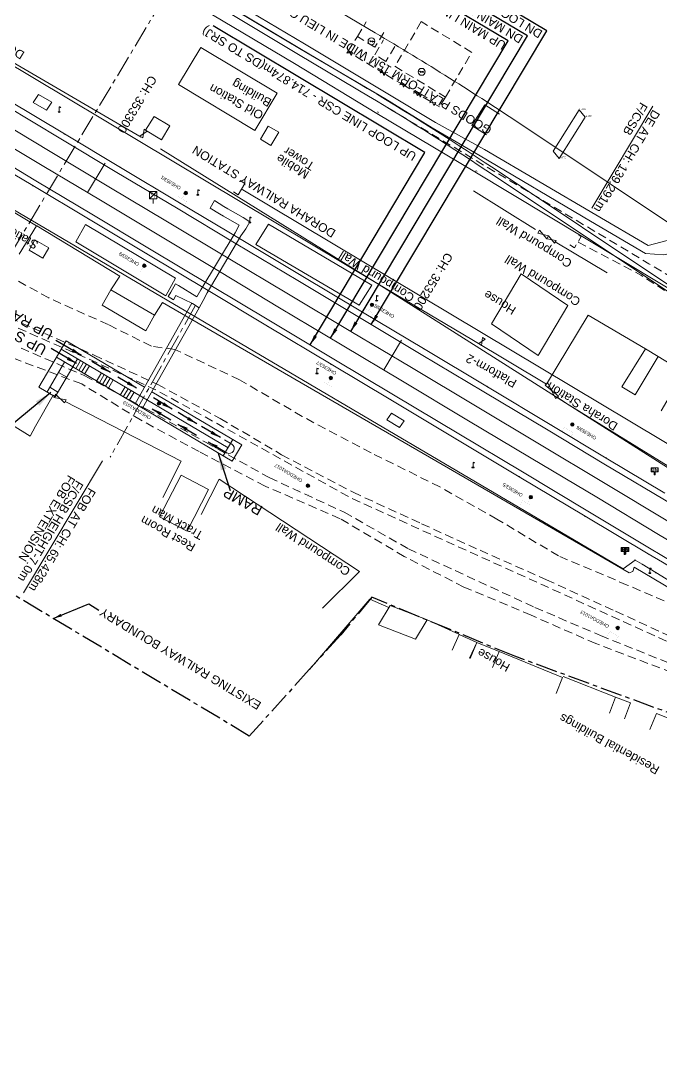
# Model space of a CAD drawing. Header units: metres. Extents: x 593168 to 611286, y 3401475 to 3412398.
# Drawn here: x 599852.6 to 600038.2, y 3408091.8 to 3408392.8 of the extents above; entities that cross this region are included whole.
import ezdxf
from ezdxf.enums import TextEntityAlignment as Align

# ---------------------------------------------------------------- set-up
doc = ezdxf.new("R2010")
doc.units = ezdxf.units.M
doc.header["$MEASUREMENT"] = 0
doc.linetypes.add('CENTER', pattern=[2, 1.25, -0.25, 0.25, -0.25])
doc.linetypes.add('DASHED', pattern=[0.75, 0.5, -0.25])
for name, color, linetype, lineweight in [('Cart Track', 34, 'Continuous', 0), ('Compound Wall', 251, 'Continuous', 0), ('DORAHA STATION PROP. DETAILS', 10, 'Continuous', 0), ("DORAHA STN. SRJ's", 251, 'Continuous', 0), ('Electric Pole', 251, 'Continuous', 0), ('Existing IR Chainage', 7, 'Continuous', 0), ('Existing IR Track', 143, 'Continuous', 0), ('Footpath Over Bridge', 7, 'Continuous', 0), ('Gate', 251, 'Continuous', 0), ('Govt buliding', 251, 'Continuous', 0), ('Grill', 251, 'Continuous', 0), ('Hut', 251, 'Continuous', 0), ('IR PROP. DETAILS', 190, 'Continuous', 0), ('Lamp_Post', 251, 'Continuous', 0), ('Name Board', 251, 'Continuous', 0), ('OHE MAST', 8, 'Continuous', 0), ('OHE MAST TEXT', 8, 'Continuous', 0), ('Pipe Line', 4, 'Continuous', 0), ('Platform', 7, 'Continuous', 0), ('Residential Building Pucca', 251, 'Continuous', 0), ('Residential Building Semipucca', 251, 'Continuous', 0), ('Shed', 251, 'Continuous', 0), ('SRJ CH. in Station', 7, 'Continuous', 0), ('Subroad Edge', 34, 'Continuous', 0), ('Text1', 251, 'Continuous', 0), ('Village Name', 7, 'Continuous', 0), ('WL', 7, 'Continuous', 0)]:
    doc.layers.add(name, color=color, linetype=linetype, lineweight=lineweight)
doc.layers.add('Existing Railway Boundary', color=7, linetype='CENTER')
doc.styles.add('CUT-FILL', font='cut-fill.shx', dxfattribs={"height": 2})
doc.styles.add('NB', font='swissbo.ttf', dxfattribs={"height": 1.5})
doc.styles.get("Standard").update_dxf_attribs({"font": 'arial.ttf'})
doc.styles.add('Style-Arial', font='arial.ttf')
doc.styles.add('Vill txt', font='arial.ttf', dxfattribs={"height": 3})
doc.dimstyles.new('ISO-25', dxfattribs={"dimtxt": 2.5, "dimasz": 2.5, "dimexe": 1.25, "dimexo": 0.625, "dimtad": 1, "dimtxsty": 'Standard', "dimcen": 2.5, "dimadec": 0, "dimazin": 0, "dimtfac": 1, "dimtmove": 0, "dimatfit": 3, "dimfxl": 1, "dimarcsym": 0})
doc.dimstyles.get("Standard").update_dxf_attribs({"dimtxt": 0.18, "dimasz": 0.18, "dimexe": 0.18, "dimexo": 0.0625, "dimgap": 0.09, "dimtad": 0, "dimtih": 1, "dimtoh": 1, "dimdec": 4, "dimzin": 0, "dimdsep": 46, "dimtxsty": 'Standard', "dimcen": 0.09, "dimadec": 0, "dimazin": 0, "dimtfac": 1, "dimtdec": 4, "dimtofl": 0, "dimtmove": 0, "dimatfit": 3, "dimfxl": 1, "dimtolj": 1, "dimtzin": 0, "dimarcsym": 0})

# ---------------------------------------------------------------- blocks, each defined once
blk = doc.blocks.new('GT')
at = {"layer": 'Gate'}
for p, q in [((-0.5, -0.5), (-0.5, 0.5)), ((-0.5, 0.5), (0.5, -0.5)), ((0.5, 0.5), (0.5, -0.5))]:
    blk.add_line(p, q, dxfattribs=at)
blk.add_lwpolyline([(0.5, 0.5), (-0.5, -0.5)], dxfattribs=at)
blk = doc.blocks.new('EP')
blk.add_hatch(color=8).paths.add_polyline_path([(-0.21, -0.05), (-0.21, 0.16), (-0.93, -0.01), (-0.31, 0.07), (-0.31, -0.19), (0.31, 0), (0.31, -0.24), (0.94, -0.01), (0.41, -0.1), (0.43, 0.15)])
at = {"color": 8}
for p, q in [((-0.93, -0.01), (-0.21, 0.16)), ((-0.31, 0.07), (-0.93, -0.01)), ((-0.31, -0.19), (-0.31, 0.07)), ((0.31, 0), (-0.31, -0.19)), ((-0.21, 0.16), (-0.21, -0.05)), ((-0.21, -0.05), (0.43, 0.15)), ((0.31, -0.24), (0.31, 0)), ((0.43, 0.15), (0.41, -0.1)), ((0.94, -0.01), (0.31, -0.24)), ((0.41, -0.1), (0.94, -0.01))]:
    blk.add_line(p, q, dxfattribs=at)
blk.add_circle((0, 0), 1, dxfattribs=at)
blk = doc.blocks.new('LP')
for points in [[(0, 0), (0, 1.5)], [(0.25, 1.35), (0.44, 1.35)]]:
    blk.add_lwpolyline(points)
for centre, radius, start, end in [((0.07, 0.99), 0.519, 57.6425, 97.3165), ((0.34, 1.33), 0.094, 11.7012, 168.0476)]:
    blk.add_arc(centre, radius, start, end)
at = {"extrusion": (0, 0, -1)}
blk.add_ellipse((0, 0.01), major_axis=(0.308, 0), ratio=0.400495, dxfattribs=at)
blk.add_ellipse((0.35, 1.36), major_axis=(0.0017, 0.0438), ratio=0.461056, start_param=1.74022, end_param=4.575836)
blk = doc.blocks.new('NB')
for p, q in [((-0.98, 0.82), (-0.98, 1.98)), ((-0.98, 1.98), (0.98, 1.98)), ((-0.98, 0.82), (0.98, 0.82)), ((-0.13, 0.82), (-0.13, 0)), ((-0.13, 0), (0.13, 0)), ((0.13, 0.82), (0.13, 0)), ((0.98, 1.98), (0.98, 0.82))]:
    blk.add_line(p, q)
at = {"style": 'NB', "width": 1.025371}
blk.add_text('NB', height=0.988, rotation=180, dxfattribs=at).set_placement((0, 1.39), align=Align.MIDDLE)
blk = doc.blocks.new('WL')
at = {"layer": 'WL'}
for p, q in [((1.07, 3.42), (-1.06, 3.42)), ((-1.06, 3.42), (-1.06, 1.29)), ((1.07, 1.29), (1.07, 3.42)), ((-1.06, 1.29), (1.07, 1.29)), ((0, 1.29), (0, 0))]:
    blk.add_line(p, q, dxfattribs=at)
blk.add_lwpolyline([(-1.06, 1.29), (1.07, 3.42)], dxfattribs=at)
at = {"layer": 'WL', "style": 'CUT-FILL'}
for s, p in [('W', (-0.08, 3.25)), ('L', (0.61, 2.26))]:
    blk.add_text(s, height=0.739, rotation=180, dxfattribs=at).set_placement(p)
blk = doc.blocks.new('OHE MAST')
h = blk.add_hatch(color=256)
h.dxf.hatch_style = 1
edge = h.paths.add_edge_path()
edge.add_arc((0, 0), 0.514, 0, 360)
at = {"const_width": 0.01}
for points in [[(1.5, 3.5), (1.5, 2), (-1.5, 2), (-1.5, 3.5)], [(0, 2), (0, 0)]]:
    blk.add_lwpolyline(points, dxfattribs=at)
blk.add_circle((0, 0), 0.514)

msp = doc.modelspace()

# ---------------------------------------------------------------- linework, layer by layer
at = {"layer": 'Cart Track', "color": 88, "linetype": 'DASHED', "ltscale": 5}
for points in [[(599852.7061, 3408297.8643), (599871.152, 3408289.8984), (599889.0437, 3408280.2215), (599906.1904, 3408270.603), (599924.6307, 3408260.3524), (599946.3257, 3408250.3366), (599964.9164, 3408239.7199), (600001.5665, 3408222.7369), (600020.6056, 3408214.6003), (600042.0157, 3408206.0129), (600066.5117, 3408194.1351), (600081.1976, 3408185.9946), (600086.722, 3408179.2522), (600088.6533, 3408172.7205)], [(600083.6553, 3408174.315), (600083.6771, 3408178.7988), (600081.739, 3408180.2812), (600079.8056, 3408184.2276), (600065.5097, 3408192.018), (600041.3301, 3408203.8629), (600019.2404, 3408212.2648), (600000.5271, 3408220.4648), (599981.0368, 3408228.6182), (599963.7365, 3408237.5181), (599945.1664, 3408248.4359), (599923.4202, 3408257.9119), (599904.3045, 3408267.8845), (599887.301, 3408277.0604), (599870.2837, 3408287.4912), (599851.0044, 3408294.7496)]]:
    msp.add_lwpolyline(points, dxfattribs=at)
at = {"layer": 'Compound Wall'}
for points in [[(600007.4968, 3408328.6891, 258.9342), (600022.5673, 3408319.7281, 260.8807)], [(599862.4441, 3408284.0519, 258.1425), (599862.0021, 3408284.2414, 259.791), (599856.9245, 3408275.2454, 259.586), (599855.3782, 3408272.359, 259.5071), (599787.9714, 3408314.2626, 258.3084)], [(600004.9159, 3408287.4891, 262.2163), (600017.0034, 3408307.4117, 260.5897), (600033.583, 3408297.71, 261.9763)], [(600037.326, 3408295.4172, 260.9226), (600044.7361, 3408290.96, 260.5628), (600038.1666, 3408279.7059, 260.7747)], [(599865.5183, 3408282.4619, 258.0505), (599899.1128, 3408265.1745, 259.605), (599893.7925, 3408254.6439, 156.3202)], [(600008.0201, 3408283.6654, 262.0775), (600010.4332, 3408282.0319, 262.1403), (600041.4968, 3408262.9406, 260.6637), (600040.5984, 3408261.2212, 260.6657), (600067.2077, 3408243.3836, 261.5924)], [(599950.7216, 3408233.1092, 259.55), (599910.0809, 3408259.9224, 259.572), (599904.8798, 3408249.6499, 259.671)], [(599950.7216, 3408233.1092, 259.55), (599940.0322, 3408222.5578, 258.9152)], [(599959.2558, 3408222.7189, 261.3515), (599953.7997, 3408225.1726, 260.8027), (599936.2634, 3408204.7596, 258.9152)], [(599979.692, 3408214.8951, 262.3332), (599970.4084, 3408219.123, 260.3988)], [(600009.7408, 3408202.6826, 262.4222), (600024.9405, 3408196.7533, 260.3308)]]:
    msp.add_polyline3d(points, dxfattribs=at)
at = {"layer": 'DORAHA STATION PROP. DETAILS'}
msp.add_line((599864.344, 3408297.5907), (599912.6973, 3408268.993), dxfattribs=at)
for points in [[(599885.7561, 3408281.7319), (599902.1422, 3408310.8867)], [(599904.2647, 3408309.5607), (599887.9084, 3408280.459)], [(599890.6039, 3408285.2548), (599916.6794, 3408269.8329), (599913.8795, 3408265.0988), (599867.6781, 3408292.4239), (599862.5875, 3408283.8166), (599857.8534, 3408286.6164), (599865.7439, 3408299.9577), (599888.4515, 3408286.5277)], [(599860.2204, 3408285.2165), (599865.3111, 3408293.8238)], [(599867.6781, 3408292.4239), (599862.9441, 3408295.2237)], [(599867.6781, 3408292.4239), (599869.078, 3408294.7909)], [(599868.5388, 3408291.9148), (599869.9387, 3408294.2818)], [(599869.3995, 3408291.4057), (599870.7995, 3408293.7727)], [(599870.2603, 3408290.8967), (599871.6602, 3408293.2637)], [(599863.5607, 3408290.8643), (599865.9277, 3408289.4643)], [(599871.121, 3408290.3876), (599872.5209, 3408292.7546)], [(599874.5639, 3408288.3514), (599875.9638, 3408290.7184)], [(599875.4246, 3408287.8423), (599876.8246, 3408290.2093)], [(599876.2854, 3408287.3332), (599877.6853, 3408289.7002)], [(599877.1461, 3408286.8242), (599878.546, 3408289.1912)], [(599878.0068, 3408286.3151), (599879.4068, 3408288.6821)], [(599861.0159, 3408286.5614), (599863.3829, 3408285.1615)], [(599881.4498, 3408284.2789), (599882.8497, 3408286.6459)], [(599882.3105, 3408283.7698), (599883.7104, 3408286.1368)], [(599883.1712, 3408283.2607), (599884.5711, 3408285.6277)], [(599884.0319, 3408282.7517), (599885.4319, 3408285.1187)], [(599914.0972, 3408271.36), (599911.2973, 3408266.626)]]:
    msp.add_lwpolyline(points, dxfattribs=at)
at = {"layer": 'DORAHA STATION PROP. DETAILS', "linetype": 'CENTER', "ltscale": 5}
msp.add_lwpolyline([(599903.175, 3408310.1731), (599878.4941, 3408266.2599)], dxfattribs=at)
at = {"layer": 'DORAHA STATION PROP. DETAILS', "elevation": 266.1131}
for points in [[(599885.7561, 3408281.7319), (599885.724, 3408281.6748)], [(599887.9084, 3408280.459), (599887.9034, 3408280.4499)]]:
    msp.add_lwpolyline(points, dxfattribs=at)
at = {"layer": 'DORAHA STATION PROP. DETAILS'}
msp.add_lwpolyline([(599911.6594, 3408271.3208), (599913.7916, 3408270.0597, -0.95268834), (599912.2897, 3408267.5202)], format="xyb", dxfattribs=at)
at = {"layer": "DORAHA STN. SRJ's", "color": 88, "lineweight": 13, "flags": 128}
msp.add_lwpolyline([(600035.7226, 3408368.0496), (600018.0391, 3408338.4551)], dxfattribs=at)
at = {"layer": "DORAHA STN. SRJ's", "lineweight": 13, "elevation": 267.4006, "flags": 128}
msp.add_lwpolyline([(599876.3018, 3408265.2459), (599853.4147, 3408227.0041)], dxfattribs=at)
at = {"layer": 'Existing IR Chainage', "color": 7, "linetype": 'Continuous', "lineweight": 13, "flags": 128}
for points in [[(599877.1147, 3408351.5192), (599871.9779, 3408342.9393)], [(599962.9091, 3408300.1692), (599957.783, 3408291.5829)]]:
    msp.add_lwpolyline(points, dxfattribs=at)
at = {"layer": 'Existing IR Track', "color": 88, "linetype": 'DASHED', "ltscale": 5, "flags": 128}
for points in [[(600300.9941, 3408082.3917), (600280.6872, 3408091.1888), (600278.194, 3408092.197), (600275.4645, 3408093.2597), (600259.8356, 3408100.2013), (600244.9725, 3408108.5287), (600217.7499, 3408124.797), (600195.4514, 3408138.2511), (600177.9328, 3408148.4846), (600159.1489, 3408158.3834), (600139.3863, 3408168.0445), (600121.5005, 3408176.271), (600103.4945, 3408184.3792), (600085.5503, 3408192.4555), (600068.2262, 3408200.1721), (600044.0212, 3408211.0553), (600024.1862, 3408220.0175), (600004.0911, 3408229.1691), (599986.1424, 3408237.2709), (599968.0807, 3408245.4461), (599948.2324, 3408254.4952), (599909.4774, 3408276.0415), (599891.8619, 3408285.7167), (599873.0778, 3408294.3827), (599855.3291, 3408302.1459), (599838.3999, 3408309.725), (599821.0558, 3408317.7999), (599803.6602, 3408326.1886), (599786.4958, 3408334.8279), (599768.6698, 3408343.7482), (599750.442, 3408353.5777), (599744.6879, 3408357.0053), (599724.0956, 3408370.2137), (599704.7053, 3408384.0115), (599686.8914, 3408399.2996), (599669.2958, 3408416.597), (599652.1152, 3408433.2776), (599635.9553, 3408446.7247), (599620.8413, 3408457.3073), (599602.7895, 3408468.5208), (599565.5836, 3408490.2766), (599549.4534, 3408499.7086), (599533.478, 3408508.9593), (599491.1348, 3408533.6096)], [(600371.7741, 3408059.102), (600352.7103, 3408073.6753), (600351.4286, 3408074.6873), (600348.6872, 3408076.7912), (600341.272, 3408082.5498), (600311.4863, 3408102.3599), (600287.0632, 3408120.9234), (600260.655, 3408148.6428), (600249.3309, 3408163.1641), (600235.3453, 3408181.8862), (600218.1266, 3408202.5097), (600199.1191, 3408221.1831), (600188.3962, 3408229.5465), (600164.7737, 3408244.6274), (600138.4067, 3408260.3476), (600113.8224, 3408274.9741), (600086.4067, 3408291.3862), (600061.2619, 3408306.475), (600034.6374, 3408322.3375), (600016.572, 3408333.1355), (599985.9365, 3408351.4066), (599957.6168, 3408368.3825), (599953.3616, 3408370.9223)], [(600011.7032, 3408327.7831), (600013.043, 3408326.9804), (600015.0149, 3408330.2716), (600013.6751, 3408331.0743)], [(600083.7776, 3408286.917), (600055.7204, 3408303.7118), (600032.2978, 3408319.0446), (600014.0289, 3408328.626)]]:
    msp.add_lwpolyline(points, dxfattribs=at)
at = {"layer": 'Existing IR Track', "flags": 128}
for points in [[(599953.8819, 3408370.6117), (599933.1033, 3408383.014), (599909.3811, 3408397.2151), (599881.0019, 3408414.1459), (599858.7381, 3408427.4473), (599832.5054, 3408443.1251), (599814.7325, 3408453.7146), (599788.5317, 3408469.4269), (599768.6156, 3408481.2662), (599748.4939, 3408493.3123), (599718.6366, 3408511.2497)], [(600169.667, 3408175.8), (600151.0932, 3408186.9463), (600133.0819, 3408197.7426), (600114.6072, 3408208.7991), (600096.3154, 3408219.767), (600078.5028, 3408230.4087), (600060.097, 3408241.3763), (600041.6979, 3408252.3525), (600021.5588, 3408264.39), (600005.4299, 3408274.0664), (599986.7764, 3408285.235), (599986.7722, 3408285.2361), (599968.6642, 3408296.0462), (599950.7184, 3408306.7738), (599932.9045, 3408317.4584), (599915.0647, 3408328.1267), (599897.7151, 3408338.5079), (599880.4914, 3408348.7995), (599864.2703, 3408358.5453), (599848.1574, 3408368.1928)], [(600167.2562, 3408171.7703), (600148.7404, 3408182.8809), (600130.6312, 3408193.6978), (600112.4249, 3408204.6045), (600093.8257, 3408215.7172), (600075.8527, 3408226.4692), (600057.7236, 3408237.3078), (600040.1096, 3408247.7838), (600021.9675, 3408258.6299), (600002.9626, 3408270.0116), (599984.3554, 3408281.1368), (599965.8101, 3408292.227), (599948.2149, 3408302.7445), (599930.1759, 3408313.528), (599912.7063, 3408323.9567), (599895.1149, 3408334.4917), (599878.1064, 3408344.6676), (599861.6303, 3408354.54), (599845.6542, 3408364.1132)], [(600164.7697, 3408167.705), (600146.296, 3408178.7896), (600127.7834, 3408189.873), (600109.7436, 3408200.6605), (600091.2801, 3408211.7216), (600073.6066, 3408222.2952), (600055.125, 3408233.3496), (600037.3837, 3408243.922), (600019.4889, 3408254.6488), (600000.4568, 3408266.0368), (599981.8613, 3408277.1457), (599963.2375, 3408288.3266), (599945.7811, 3408298.7482), (599927.6268, 3408309.6039), (599910.1744, 3408320.0483), (599892.6006, 3408330.5792), (599875.6746, 3408340.7261), (599859.2809, 3408350.5411), (599843.3055, 3408360.1072)], [(600162.1174, 3408163.6643), (600143.6467, 3408174.7443), (600125.5335, 3408185.5907), (600107.1262, 3408196.6386), (600088.749, 3408207.6349), (600070.937, 3408218.299), (600052.6596, 3408229.2569), (600034.8324, 3408239.9287), (600016.941, 3408250.6611), (599997.9538, 3408262.0183), (599979.5645, 3408273.0186), (599960.6352, 3408284.3537), (599943.3703, 3408294.7192), (599924.9764, 3408305.723), (599907.7274, 3408316.0423), (599889.9632, 3408326.6668), (599873.1796, 3408336.7079), (599857.0011, 3408346.413), (599840.8286, 3408356.0919)]]:
    msp.add_lwpolyline(points, dxfattribs=at)
at = {"layer": 'Existing Railway Boundary', "ltscale": 5}
for points in [[(599936.2222, 3408204.7154), (599918.8408, 3408185.4773), (599771.2804, 3408274.0123), (599785.0232, 3408302.5983), (599708.5849, 3408348.2622), (599593.7586, 3408416.8589), (599615.059, 3408451.9179), (599554.734, 3408488.0427), (599482.8847, 3408531.0687), (599453.6679, 3408548.5649), (599424.7618, 3408565.8749)], [(601317.2433, 3407450.7097), (601224.899, 3407507.0908), (601103.8361, 3407576.9037), (601076.3041, 3407593.1922), (601027.0445, 3407622.1279), (600800.8989, 3407757.7565), (600729.53, 3407800.2216), (600590.7896, 3407882.7312), (600531.0891, 3407918.878), (600526.2178, 3407921.6024), (600502.3694, 3407935.4788), (600422.2553, 3407983.1065), (600376.8527, 3408011.2163), (600345.4847, 3408028.7629), (600315.7213, 3408046.6622), (600129.9447, 3408159.317), (599995.7813, 3408208.5798), (599954.336, 3408225.7264), (599945.3157, 3408214.7803), (599936.2222, 3408204.7154)]]:
    msp.add_lwpolyline(points, dxfattribs=at)
at = {"layer": 'Footpath Over Bridge'}
msp.add_polyline3d([(599907.4488, 3408338.4198, 260.8997), (599908.7408, 3408340.6357, 260.8557), (599911.4828, 3408338.9131, 262.7171), (599912.5835, 3408338.2294, 262.7191), (599917.0687, 3408335.695, 265.9312), (599918.9992, 3408334.4693, 265.9542), (599917.8249, 3408332.4495, 265.9522), (599916.4021, 3408330.4133, 267.4137), (599906.6377, 3408313.9071, 267.4018), (599905.4228, 3408311.653, 265.9582), (599904.2647, 3408309.5607, 266.1131), (599902.3364, 3408310.7942, 266.0541), (599897.5273, 3408313.0929, 261.9254), (599896.8944, 3408311.8717, 261.0526), (599895.3063, 3408312.8228, 261.0356), (599896.053, 3408314.1491, 262.0653), (599897.4192, 3408316.5541, 262.0843), (599898.3581, 3408315.9969, 262.0823), (599903.5963, 3408312.7676, 265.9292), (599904.7706, 3408314.7972, 267.3978), (599914.7099, 3408331.3337, 267.3908), (599915.8803, 3408333.5461, 265.9202), (599911.3191, 3408336.0963, 262.7311), (599910.2408, 3408336.851, 262.7281), (599907.4488, 3408338.4198, 260.8997)], dxfattribs=at)
at = {"layer": 'Govt buliding', "color": 7}
for p, q in [((599833.1356, 3408347.6068), (599857.1722, 3408333.3509)), ((599857.1722, 3408333.3509), (599852.1619, 3408325.1084))]:
    msp.add_line(p, q, dxfattribs=at)
at = {"layer": 'Govt buliding', "color": 88, "linetype": 'DASHED', "ltscale": 5}
for points in [[(599957.8193, 3408389.3893, 260.8797), (599955.2513, 3408385.1009, 260.8797), (599950.1444, 3408388.159, 260.4348), (599952.7124, 3408392.4475, 260.4348)], [(599971.3763, 3408369.3738, 259.649), (599968.583, 3408371.0469, 259.4381), (599963.7836, 3408373.9822, 259.4751), (599958.1135, 3408377.2994, 259.3381), (599948.5638, 3408383.0883, 259.5101), (599947.364, 3408383.8298, 259.4061), (599950.1444, 3408388.159, 260.4348)], [(599960.9788, 3408385.2848, 260.2438), (599958.4171, 3408380.9926, 260.2438), (599955.1789, 3408382.9252, 260.2338), (599957.7406, 3408387.2174, 260.2338)], [(599975.6567, 3408370.6203, 261.0466), (599973.9156, 3408367.8109, 259.6593), (599972.5827, 3408368.6251, 259.597)]]:
    msp.add_polyline3d(points, dxfattribs=at)
msp.add_polyline3d([(599968.6693, 3408392.4966, 260.0559), (599961.0302, 3408379.5558, 260.3628), (599975.6567, 3408370.6203, 261.0466), (599983.2974, 3408383.5639, 261.0466)], close=True, dxfattribs=at)
at = {"layer": 'Govt buliding'}
for points in [[(599904.777, 3408385.0083, 261.7944), (599926.9511, 3408371.73, 260.8157), (599920.4237, 3408360.9574, 260.2598), (599898.3225, 3408374.2392, 260.2598)], [(599891.2714, 3408365.0485, 264.7945), (599895.8448, 3408362.3095, 263.4819), (599893.3631, 3408358.2925, 262.5902), (599888.7897, 3408361.0315, 263.9028)], [(599925.1201, 3408356.6427, 262.6391), (599922.0722, 3408358.4144, 262.6321), (599924.3111, 3408362.2486, 263.004), (599927.3591, 3408360.4769, 263.004)], [(599856.7061, 3408329.3, 263.5319), (599860.7107, 3408326.9765, 263.109), (599859.0219, 3408323.9563, 263.131), (599855.0173, 3408326.2798, 263.5539)], [(600002.5727, 3408295.7768, 262.962), (599989.0543, 3408304.9313, 262.4472), (599997.646, 3408319.4063, 262.8581), (600011.1711, 3408310.2472, 262.8581)], [(599876.2114, 3408310.364, 261.6264), (599878.7387, 3408314.8206, 262.5792), (599891.3951, 3408307.4165, 262.2033), (599888.8246, 3408302.8835, 262.2033)]]:
    msp.add_polyline3d(points, close=True, dxfattribs=at)
at = {"layer": 'Grill'}
for points in [[(599743.5253, 3408439.2744, 260.8927), (599745.5493, 3408442.1909, 262.2693), (599787.0962, 3408417.6919, 260.9846), (599887.5274, 3408359.0525, 261.8234)], [(599893.1239, 3408355.6671, 261.7604), (599956.0444, 3408316.5455, 260.9296), (599983.3275, 3408300.3806, 261.4355), (600004.9159, 3408287.4891, 262.2163)], [(600001.7331, 3408332.3105, 260.2109), (599983.7608, 3408343.5009, 260.5548)], [(599857.2401, 3408333.2916, 263.5779), (599881.3641, 3408318.7048, 262.1423), (599878.7387, 3408314.8206, 262.5792)], [(599891.3951, 3408307.4165, 262.2033), (599893.7087, 3408311.0849, 261.8974), (600028.9074, 3408232.7324, 261.5735), (600029.9667, 3408233.183, 261.7034), (600030.3909, 3408234.3713, 261.6484)], [(600030.3909, 3408234.3713, 261.6484), (600126.7606, 3408177.2639, 260.1859)]]:
    msp.add_polyline3d(points, dxfattribs=at)
at = {"layer": 'Hut'}
msp.add_polyline3d([(600014.4376, 3408366.9174, 257.8256), (600016.1914, 3408364.8259, 257.8925), (600008.5845, 3408352.8742, 258.2004), (600006.8301, 3408354.9663, 258.2004)], close=True, dxfattribs=at)
at = {"layer": 'IR PROP. DETAILS'}
for points in [[(599841.0508, 3408457.4452), (599867.291, 3408441.7629), (599889.5457, 3408428.467), (599917.9358, 3408411.5297), (599941.6594, 3408397.3277), (599947.9367, 3408393.5561), (599955.2578, 3408389.2481, -0.01420223), (599998.079, 3408362.3851), (600049.0153, 3408328.3781, 0.01232338), (600084.8361, 3408305.7188), (600092.3352, 3408301.2299), (600125.8132, 3408281.2368), (600143.9297, 3408270.4294), (600170.7831, 3408254.4079)], [(600162.924, 3408241.63), (600136.245, 3408257.5475), (600118.1223, 3408268.3585), (600084.6377, 3408288.3555), (600077.132, 3408292.8484, -0.01232338), (600040.6865, 3408315.903), (599989.7502, 3408349.9099, 0.01420223), (599947.6506, 3408376.3202), (599940.3295, 3408380.6281), (599933.9632, 3408384.4526), (599910.2409, 3408398.6538), (599881.8606, 3408415.5852), (599859.5977, 3408428.886), (599833.3643, 3408444.5643)], [(599954.0019, 3408370.5401), (599953.3622, 3408370.9233, -0.01226359), (599989.6282, 3408347.9762), (600039.7902, 3408314.4861, 0.01232338), (600076.2357, 3408291.4315), (600079.3461, 3408289.5697)], [(599916.5068, 3408344.0341), (600195.0009, 3408177.5372, -0.05223205), (600233.7344, 3408148.505, 0.05144606), (600271.8433, 3408119.8476)]]:
    msp.add_lwpolyline(points, format="xyb", dxfattribs=at)
msp.add_lwpolyline([(599914.2544, 3408343.1478), (599915.5942, 3408342.3451), (599917.5661, 3408345.6363), (599916.2263, 3408346.439)], dxfattribs=at)
at = {"layer": 'Pipe Line'}
msp.add_polyline3d([(600196.803, 3408218.776, 259.189), (600178.618, 3408232.53, 259.195), (600163.125, 3408242.123, 259.196), (600136.915, 3408257.691, 259.167), (600111.276, 3408272.775, 259.1), (600084.915, 3408288.453, 258.998), (600059.13, 3408303.882, 258.969), (599984.187, 3408348.936, 258.923), (599955.791, 3408365.898, 258.994), (599931.935, 3408380.325, 258.94), (599908.133, 3408394.497, 258.927), (599879.266, 3408411.472, 258.87), (599856.958, 3408424.961, 258.89), (599831.098, 3408440.387, 259.174), (599813.093, 3408451.16, 258.999), (599790.189, 3408464.58, 258.696)], dxfattribs=at)
at = {"layer": 'Platform'}
for points in [[(599787.0962, 3408417.6919, 260.9846), (599956.0444, 3408316.5455, 260.9296), (600040.0244, 3408263.2448, 260.7277)], [(599791.5214, 3408372.7064, 261.0526), (600027.1784, 3408233.9117, 260.6147), (600030.5868, 3408236.4578, 260.7167), (600032.695, 3408235.2338, 260.6967), (600036.5866, 3408232.842, 260.2958), (600126.6597, 3408177.5963, 260.0759)], [(600039.1984, 3408255.8802, 260.7377), (600022.2758, 3408266.002, 260.7857), (600006.4449, 3408275.4866, 260.8297), (599987.854, 3408286.6406, 260.8287), (599969.3345, 3408297.7632, 260.8547), (599951.6601, 3408308.3436, 260.9076), (599933.8335, 3408318.958, 260.9376), (599915.9744, 3408329.6152, 260.9666), (599898.6451, 3408339.9743, 260.9716), (599881.48, 3408350.2724, 261.0136), (599865.2432, 3408359.9842, 261.0536), (599849.0082, 3408369.7595, 261.0826)], [(600126.6597, 3408177.5963, 260.0759), (600128.9079, 3408181.611, 260.0289), (600124.6448, 3408184.1265, 259.9799), (600105.9959, 3408195.2677, 259.9909), (600087.8655, 3408206.1573, 260.1559), (600070.069, 3408216.7706, 260.1939), (600051.801, 3408227.7523, 260.2358), (600038.5549, 3408235.8179, 260.2378), (600034.4044, 3408238.2742, 260.7247), (600016.1433, 3408249.1622, 260.8147), (599997.0668, 3408260.6176, 260.8307), (599978.7096, 3408271.5653, 260.8587), (599959.7992, 3408282.914, 260.9266), (599942.5332, 3408293.2334, 260.9636), (599924.1527, 3408304.235, 261.0176), (599906.8769, 3408314.5445, 261.0186), (599889.1216, 3408325.2117, 260.8937), (599872.2465, 3408335.3247, 260.9366), (599856.1019, 3408345.0004, 260.9466), (599839.9244, 3408354.6032, 260.9836)]]:
    msp.add_polyline3d(points, dxfattribs=at)
for p in [(599865.243, 3408359.984, 261.054), (599881.48, 3408350.272, 261.014), (599856.102, 3408345, 260.947), (599898.645, 3408339.974, 260.972), (599872.246, 3408335.325, 260.937), (599915.974, 3408329.615, 260.967), (599889.122, 3408325.212, 260.894), (599933.834, 3408318.958, 260.938), (599906.877, 3408314.544, 261.019), (599956.044, 3408316.546, 260.93), (599951.66, 3408308.344, 260.908), (599924.153, 3408304.235, 261.018), (599969.334, 3408297.763, 260.855), (599942.533, 3408293.233, 260.964), (599987.706, 3408286.771, 260.83), (599987.854, 3408286.641, 260.829), (599959.799, 3408282.914, 260.927), (600006.445, 3408275.487, 260.83), (599978.71, 3408271.565, 260.859), (600022.276, 3408266.002, 260.786), (599997.067, 3408260.618, 260.831), (600016.143, 3408249.162, 260.815), (600030.587, 3408236.458, 260.717), (600034.152, 3408238.445, 260.745), (600034.404, 3408238.274, 260.725), (600027.178, 3408233.912, 260.615), (600032.695, 3408235.234, 260.697), (600036.587, 3408232.842, 260.296)]:
    msp.add_point(p, dxfattribs=at)
at = {"layer": 'Residential Building Pucca'}
for points in [[(600033.583, 3408297.71, 261.9763), (600037.326, 3408295.4172, 260.9226), (600030.6267, 3408284.3151, 261.3645), (600026.7774, 3408286.673, 261.3645)], [(599899.0513, 3408261.1162, 261.0786), (599907.0503, 3408256.9312, 261.0456), (599900.8574, 3408244.8284, 261.3425), (599892.8584, 3408249.0135, 261.3425)]]:
    msp.add_polyline3d(points, close=True, dxfattribs=at)
for points in [[(599977.5806, 3408210.3934, 262.3382), (599979.6744, 3408214.9323, 262.3382), (599984.7489, 3408212.5914, 262.6301), (599982.6551, 3408208.0525, 262.6301)], [(599982.849, 3408207.968, 262.6301), (599984.7489, 3408212.5914, 262.6301), (599991.1911, 3408209.9441, 262.6831), (599989.2912, 3408205.3207, 262.6831)], [(599989.2996, 3408205.3173, 262.6831), (599991.1911, 3408209.9441, 262.6831), (600009.5896, 3408202.4226, 262.4152), (600007.6981, 3408197.7957, 262.4152)], [(600034.9321, 3408187.3905, 262.2313), (600036.7852, 3408192.0328, 262.2313), (600055.314, 3408184.6364, 262.0183), (600053.4608, 3408179.9941, 262.0183)]]:
    msp.add_polyline3d(points, dxfattribs=at)
at = {"layer": 'Residential Building Semipucca'}
for points in [[(599987.5316, 3408359.7306, 261.1286), (599983.3127, 3408362.4112, 261.1286), (599987.1009, 3408368.3735, 260.9027), (599991.3199, 3408365.6929, 260.9027)], [(600023.1739, 3408192.0752, 260.3308), (600024.9406, 3408196.7511, 260.3308), (600029.3148, 3408195.0984, 259.1102), (600027.5482, 3408190.4225, 259.1102)]]:
    msp.add_polyline3d(points, dxfattribs=at)
msp.add_polyline3d([(599956.2515, 3408217.6899, 262.2123), (599959.6783, 3408223.2639, 261.9563), (599970.4084, 3408219.123, 260.3988), (599966.9789, 3408213.5447, 260.3988)], close=True, dxfattribs=at)
at = {"layer": 'Shed'}
for points in [[(599860.115, 3408366.8333, 261.0246), (599856.2431, 3408369.0636, 261.0136), (599857.7682, 3408371.3628, 260.9916), (599861.6401, 3408369.1325, 260.9916)], [(599954.3297, 3408316.1482, 260.8647), (599950.6836, 3408310.3157, 260.9047), (599920.7463, 3408327.9332, 260.9556), (599924.3925, 3408333.7659, 260.9556)], [(599960.0751, 3408279.0638, 260.8467), (599963.7509, 3408276.7874, 260.8297), (599962.3746, 3408274.8421, 261.4685), (599958.6987, 3408277.1185, 261.4685)]]:
    msp.add_polyline3d(points, close=True, dxfattribs=at)
msp.add_polyline3d([(599894.6952, 3408313.02, 261.0236), (599868.6203, 3408328.6494, 261.0446), (599871.4045, 3408333.7564, 260.9576), (599897.4794, 3408318.127, 260.9366), (599894.6952, 3408313.02, 261.0236)], dxfattribs=at)
at = {"layer": 'SRJ CH. in Station', "color": 7, "linetype": 'CENTER', "lineweight": 15, "ltscale": 5}
msp.add_line((599904.3699, 3408416.4986), (599806.6834, 3408253.3634), dxfattribs=at)
at = {"layer": 'Subroad Edge', "color": 88, "linetype": 'DASHED', "ltscale": 5}
for points in [[(599653.1923, 3408434.5979), (599670.6024, 3408417.7067), (599688.1402, 3408400.492), (599705.8306, 3408385.4417), (599724.9523, 3408371.7078), (599745.5138, 3408358.5758), (599751.3492, 3408355.0681), (599769.811, 3408345.1553), (599787.139, 3408336.3207), (599804.4827, 3408327.679), (599821.7808, 3408319.2767), (599839.1261, 3408311.263), (599856.1127, 3408303.6808), (599873.8573, 3408295.8708), (599892.3106, 3408287.3395), (599910.3576, 3408277.4962), (599928.2015, 3408267.0062), (599948.9168, 3408256.1135), (599968.7554, 3408246.9897), (599985.6796, 3408239.3027), (600004.8971, 3408230.7789), (600024.9629, 3408221.6383), (600044.8455, 3408212.5301), (600069.0408, 3408201.8584)], [(600049.3994, 3408220.1904), (600028.3482, 3408229.2326), (600008.4239, 3408237.6507), (599990.5914, 3408248.3485), (599974.0642, 3408257.6571), (599954.1576, 3408267.5291), (599934.1973, 3408278.0699), (599915.9944, 3408288.7348), (599897.2797, 3408297.4988), (599890.4528, 3408298.448), (599877.954, 3408304.6935), (599860.7071, 3408312.4488), (599844.1702, 3408321.5161)]]:
    msp.add_lwpolyline(points, dxfattribs=at)
at = {"layer": 'Subroad Edge'}
for points in [[(599726.0049, 3408512.9598, 257.8805), (599750.3013, 3408496.3323, 258.2194), (599767.5428, 3408485.9494, 258.5763), (599790.1942, 3408472.5447, 258.4984), (599816.6152, 3408456.7961, 258.5843), (599834.2788, 3408446.1735, 258.6603), (599860.5023, 3408430.3828, 258.6063), (599882.9644, 3408417.084, 258.6553), (599911.3693, 3408400.082, 258.7443), (599934.8299, 3408386.0384, 258.7073), (599958.964, 3408371.5989, 258.8742), (599972.739, 3408363.2805, 258.8133), (599986.9567, 3408355.4239, 258.8063), (600019.2669, 3408336.5066, 258.7773), (600034.3917, 3408327.6145, 258.8313), (600051.2856, 3408332.0389, 257.9485), (600057.4122, 3408339.9546, 257.8835)], [(600156.5847, 3408269.4234, 258.4834), (600123.3808, 3408288.3093, 258.3794), (600105.9804, 3408299.0042, 258.3154), (600099.9755, 3408300.9935, 258.3704), (600086.1647, 3408303.1934, 258.2804), (600068.2746, 3408310.4504, 258.3764), (600062.7119, 3408314.8112, 258.3244), (600054.3427, 3408324.6072, 257.9765), (600050.1303, 3408327.1114, 258.0025), (600038.8428, 3408324.8954, 258.7833), (600033.6401, 3408325.334, 258.9132), (600017.7022, 3408334.6942, 258.8612), (599985.7523, 3408353.6565, 258.8153), (599971.8596, 3408361.7165, 258.8503), (599958.0799, 3408370.1833, 258.8483), (599933.8271, 3408384.4543, 258.7283), (599910.1669, 3408398.4982, 258.7313), (599881.5981, 3408415.5896, 258.6693), (599859.3012, 3408428.9688, 258.6363), (599833.3003, 3408444.4707, 258.6693)]]:
    msp.add_polyline3d(points, dxfattribs=at)

# ---------------------------------------------------------------- block references
at = {"layer": 'Electric Pole', "xscale": 0.9997078269552191, "yscale": 0.9997078269552191, "zscale": 0.9997078269552191}
for p in [(599954.228, 3408386.8194, 263.7308), (599968.7734, 3408377.9556, 262.6731)]:
    msp.add_blockref('EP', p, dxfattribs=at)
at = {"layer": 'Gate'}
for p, xscale, yscale, zscale, rotation in [((599947.9639, 3408383.459, 156.3202), 1.41040954231936, 0.9997078268772506, 1.41040954231936, 328.3120825983805), ((599957.5852, 3408377.6693, 156.3202), 1.289675018556508, 0.9997078268772505, 1.289675018556508, 325.312082599441), ((599963.2154, 3408374.292, 156.3202), 1.294388478380076, 0.9997078268772505, 1.294388478380076, 331.3120825992895), ((599967.2051, 3408371.8763, 156.3202), 1.313438422984444, 0.9997078268772505, 1.313438422984444, 329.3120825882808), ((599968.1779, 3408371.2956, 156.3202), 0.9506501323613665, 0.9997078268772505, 0.9506501323613665, 328.3120825874479), ((599971.9795, 3408368.9995, 156.3202), 1.419879715868295, 0.9997078268772505, 1.419879715868295, 328.3120826029107), ((599888.1671, 3408360.0442, 156.3202), 2.352171670090454, 0.9997078268772503, 2.352171670090454, 57.31208259740154), ((600003.9768, 3408330.7983, 156.3202), 3.071261410945884, 0.9997078268772505, 3.071261410945884, 328.3120825943469), ((600006.3918, 3408329.3431, 156.3202), 2.56802350029809, 0.9997078268772503, 2.56802350029809, 329.3120825930469), ((599986.2574, 3408299.8326, 156.3202), 2.072566964113247, 0.9997078268772505, 2.072566964113247, 59.31208259191908), ((600006.4494, 3408285.5498, 156.3202), 4.944695953407879, 0.9997078268772505, 4.944695953407879, 128.3120825959074), ((599863.9812, 3408283.2569, 156.3202), 3.461049426165637, 0.9997078268772505, 3.461049426165637, 332.3120825939989)]:
    msp.add_blockref('GT', p, dxfattribs=dict(at, xscale=xscale, yscale=yscale, zscale=zscale, rotation=rotation))
at = {"layer": 'Lamp_Post', "xscale": 0.9997078269552191, "yscale": 0.9997078269552191, "zscale": 0.9997078269552191}
for p in [(599863.7596, 3408366.302, 264.3556), (599903.9413, 3408342.2621, 263.172), (599918.9727, 3408334.3193, 265.9562), (599955.7197, 3408311.6324, 261.9873), (599938.4416, 3408290.5263, 263.8908), (599983.6512, 3408263.2905, 260.9776), (600034.8904, 3408232.656, 262.8611)]:
    msp.add_blockref('LP', p, dxfattribs=at)
at = {"layer": 'Name Board', "xscale": 0.9997078269552191, "yscale": 0.9997078269552191, "zscale": 0.9997078269552191}
for p in [(600036.2834, 3408261.1874, 261.7574), (600027.6005, 3408238.1162, 263.5479), (600027.8337, 3408238.17, 263.248)]:
    msp.add_blockref('NB', p, dxfattribs=at)
at = {"layer": 'OHE MAST', "rotation": 149.0208306544456}
for p in [(599900.4206, 3408342.8394), (599888.4175, 3408321.7729), (599954.3675, 3408310.4265), (599942.4735, 3408289.2379), (599892.6647, 3408281.8785), (600012.4147, 3408275.7616), (599935.8166, 3408258.0071), (600000.3919, 3408254.7124), (600025.573, 3408216.7855)]:
    msp.add_blockref('OHE MAST', p, dxfattribs=at)
at = {"layer": 'WL', "xscale": 0.9997078269552191, "yscale": 0.9997078269552191, "zscale": 0.9997078269552191}
msp.add_blockref('WL', (599891.0069, 3408339.8407, 260.9976), dxfattribs=at)

# ---------------------------------------------------------------- texts
at = {"layer": 'DORAHA STATION PROP. DETAILS'}
for s, insert, char_height, width, attachment_point, rotation in [('UP RAMP', (599861.6138, 3408301.5043), 3, 18.942688, 4, 151.044359), ('UP STAIR', (599859.6905, 3408297.0356), 3, 21.934502, 4, 151.044359), ('FOB EXTENSION', (599868.5662, 3408260.0321, 133.7003), 2.5, 28.996702, 1, 239), ('RAMP', (599921.5321, 3408249.2272, 156.3202), 3, 11.95633, 1, 151.044359)]:
    msp.add_mtext(s, dxfattribs=dict(at, insert=insert, char_height=char_height, width=width, attachment_point=attachment_point, rotation=rotation))
at = {"layer": "DORAHA STN. SRJ's", "lineweight": 13, "char_height": 2.5, "attachment_point": 4, "line_spacing_factor": 0.648, "style": 'Style-Arial'}
for s, insert, width, rotation in [('\\pxsm1;{\\C88;DE AT CH: 139.291m F/CSB}', (600035.085, 3408367.6322), 36.3767, 239.140665), ('\\pxsm1;FOB AT CH: 65.428m \\PF/CSB HEIGHT-7.0m', (599871.6183, 3408258.0692, 267.4006), 48.267487, 239.100173)]:
    msp.add_mtext(s, dxfattribs=dict(at, insert=insert, width=width, rotation=rotation))
at = {"layer": 'Existing IR Chainage', "color": 7, "lineweight": 0, "char_height": 2.5, "attachment_point": 6, "line_spacing_factor": 0.60036, "style": 'Style-Arial'}
for s, insert, rotation in [('CH: 353300', (599881.5365, 3408360.5271), 239.091004), ('CH: 353200', (599967.3196, 3408309.1826), 239.162516)]:
    msp.add_mtext(s, dxfattribs=dict(at, insert=insert, rotation=rotation))
at = {"layer": 'Existing Railway Boundary', "linetype": 'Continuous', "ltscale": 5}
msp.add_text('EXISTING RAILWAY BOUNDARY', height=2.5, rotation=149, dxfattribs=at).set_placement((599876.4521, 3408222.7665, 872.2124), align=Align.RIGHT)
at = {"layer": 'Hut'}
for p in [(600014.438, 3408366.917, 257.826), (600016.191, 3408364.826, 257.893), (600008.584, 3408352.874, 258.2)]:
    msp.add_text('HUTC', height=0.5, dxfattribs=at).set_placement(p)
at = {"layer": 'IR PROP. DETAILS'}
msp.add_text('GOODS PLATFORM 15M WIDE IN LIEU OF SIDING TO BE DISMANTLED ON WESTERN SIDE', height=2.5, rotation=149, dxfattribs=at).set_placement((599858.8273, 3408438.728, 613.7163), align=Align.MIDDLE_RIGHT)
at = {"layer": 'OHE MAST TEXT'}
for s, rotation, p in [('OHE353/1', 149, (599899.1123, 3408344.5814, 262.911)), ('OHE353/9', 149, (599887.0457, 3408322.4577, 264.488)), ('OHE353/8', 149, (599960.9877, 3408307.3646, 266.644)), ('OHE353/7', 149, (599944.2023, 3408290.9169, 262.866)), ('OHEDOA1019', 149, (599890.444, 3408277.9784, 262.391)), ('OHE353/6', 149, (600019.5365, 3408272.1292, 264.124)), ('OHEDOA1017', 149, (599934.3632, 3408259.7813, 262.601)), ('OHE353/5', 149, (599998.1817, 3408255.5664, 264.095)), ('OHEDOA1013', 151.685425, (600023.1602, 3408217.5896, 263.111))]:
    msp.add_text(s, height=1, rotation=rotation, dxfattribs=at).set_placement(p)
at = {"layer": 'Pipe Line'}
for p in [(599955.791, 3408365.898, 258.994), (599984.187, 3408348.936, 258.923)]:
    msp.add_text('PL', height=0.5, dxfattribs=at).set_placement(p)
at = {"layer": 'SRJ CH. in Station', "color": 7, "lineweight": 15}
for s, p in [('DN LOOP LINE CSR - 705.276m(SRJ TO DS)', (599972.556, 3408407.1969)), ('UP MAIN LINE CSR - 792.934m(FM TO FM)', (599963.0684, 3408403.2074)), ('DN MAIN LINE CSR - 715.973m(FM TO FM)', (599967.9484, 3408405.1075)), ('UP LOOP LINE CSR - 714.874m(DS TO SRJ)', (599936.1376, 3408371.6175))]:
    msp.add_text(s, height=2.5, rotation=148.898117, dxfattribs=at).set_placement(p, align=Align.MIDDLE_CENTER)
at = {"layer": 'Text1'}
for s, rotation, p in [('Old Station', 151.044359, (599923.2025, 3408366.1708, 156.3202)), ('Building', 151.044359, (599925.5331, 3408369.8555, 156.3202)), ('Tower', 148.408608, (599938.0135, 3408351.324, 156.3202)), ('Mobile', 148.408608, (599936.3861, 3408348.8759, 156.3202)), ('Station Building', 151.044359, (599857.9756, 3408328.5634, 263.3978)), ('Compound Wall', 148.408608, (600012.6141, 3408323.1349, 52.6885)), ('Compound Wall', 148.408608, (599966.9509, 3408313.1943, 52.6885)), ('Compound Wall', 148.408608, (600015.074, 3408312.0209, 52.6885)), ('House', 148.408608, (599996.3496, 3408309.5026, 156.3202)), ('Platform-2', 151.044359, (599996.5764, 3408288.45, 156.3202)), ('Track Man', 151.044359, (599905.7285, 3408244.3873, 312.6404)), ('Rest Room', 151.044359, (599903.5067, 3408240.9711, 312.6404)), ('Compound Wall', 146.706622, (599948.378, 3408233.7921, 52.6885)), ('House', 151.044359, (599994.6145, 3408206.1264, 156.3202)), ('Residential Buildings', 151.044359, (600037.9133, 3408176.3997, 156.3202))]:
    msp.add_text(s, height=2.5, rotation=rotation, dxfattribs=at).set_placement(p)
at = {"layer": 'Text1', "color": 7}
msp.add_text('Doraha Station', height=2.5, rotation=148.408608, dxfattribs=at).set_placement((600025.8469, 3408275.9449, 156.3202))
at = {"layer": 'Village Name', "style": 'Vill txt'}
for p in [(599853.9519, 3408383.5486, 156.3202), (599944.1087, 3408331.8888, 156.3202)]:
    msp.add_text('DORAHA RAILWAY STATION', height=2.5, rotation=148.676336, dxfattribs=at).set_placement(p)

# ---------------------------------------------------------------- leaders
at = {"layer": 'DORAHA STATION PROP. DETAILS'}
for points, override in [([(599870.2117, 3408295.7597), (599862.8221, 3408300.1301)], {"dimtxt": 3, "dimasz": 3, "dimtad": 0, "dimdec": 3, "dimzin": 2, "dimtdec": 3}), ([(599868.8118, 3408293.3927), (599861.4222, 3408297.7631)], {"dimtxt": 3, "dimasz": 3, "dimtad": 0, "dimdec": 3, "dimzin": 2, "dimtdec": 3}), ([(599878.5924, 3408290.8031), (599873.1754, 3408294.0069)], {"dimtxt": 3, "dimasz": 3, "dimtad": 0, "dimdec": 3, "dimzin": 2, "dimtdec": 3}), ([(599886.1977, 3408286.3051), (599880.7807, 3408289.5089)], {"dimtxt": 3, "dimasz": 3, "dimtad": 0, "dimdec": 3, "dimzin": 2, "dimtdec": 3}), ([(599861.3662, 3408285.0164), (599848.3432, 3408274.3159)], {"dimtxt": 3, "dimasz": 5, "dimtad": 0, "dimdec": 3, "dimzin": 2, "dimtdec": 3}), ([(599896.4476, 3408280.2429), (599891.0306, 3408283.4467)], {"dimtxt": 3, "dimasz": 3, "dimtad": 0, "dimdec": 3, "dimzin": 2, "dimtdec": 3}), ([(599890.6439, 3408280.3222), (599896.0609, 3408277.1184)], {"dimtxt": 3, "dimasz": 3, "dimtad": 0, "dimdec": 3, "dimzin": 2, "dimtdec": 3}), ([(599903.6351, 3408275.992), (599898.2181, 3408279.1958)], {"dimtxt": 3, "dimasz": 3, "dimtad": 0, "dimdec": 3, "dimzin": 2, "dimtdec": 3}), ([(599898.1522, 3408275.8816), (599903.5692, 3408272.6778)], {"dimtxt": 3, "dimasz": 3, "dimtad": 0, "dimdec": 3, "dimzin": 2, "dimtdec": 3}), ([(599910.4477, 3408271.9629), (599905.0307, 3408275.1667)], {"dimtxt": 3, "dimasz": 3, "dimtad": 0, "dimdec": 3, "dimzin": 2, "dimtdec": 3}), ([(599906.8727, 3408270.724), (599912.2897, 3408267.5202)], {"dimtxt": 3, "dimasz": 3, "dimtad": 0, "dimdec": 3, "dimzin": 2, "dimtdec": 3}), ([(599909.8604, 3408267.4759), (599913.2688, 3408256.6345)], {"dimtxt": 3, "dimasz": 5, "dimtad": 0, "dimdec": 3, "dimzin": 2, "dimtdec": 3})]:
    msp.add_leader(points, dimstyle='ISO-25', override=override, dxfattribs=at)
at = {"layer": 'Existing Railway Boundary', "linetype": 'Continuous', "lineweight": 0, "ltscale": 5}
msp.add_leader([(599862.0409, 3408219.5568, 1130.7085), (599872.3159, 3408223.7502, 1130.7085), (599875.275, 3408221.9677, 1130.7085)], dimstyle='ISO-25', override={"dimtxt": 3, "dimasz": 2.5, "dimgap": 0.625, "dimtad": 0, "dimdec": 3, "dimzin": 2, "dimtdec": 3}, dxfattribs=at)
at = {"layer": 'SRJ CH. in Station', "color": 7, "lineweight": 15}
for points in [[(599954.177, 3408304.7063), (600005.0454, 3408389.8381), (599943.7784, 3408426.5054)], [(599942.366, 3408300.7903), (599993.8078, 3408386.8959), (599932.5408, 3408423.5632)], [(599948.2149, 3408302.7445), (599999.4209, 3408388.3573), (599938.1539, 3408425.0246)], [(599936.4796, 3408298.8414), (599969.6553, 3408354.5677), (599908.3883, 3408391.235)]]:
    msp.add_leader(points, dimstyle='Standard', override={"dimasz": 3, "dimgap": 0.25}, dxfattribs=at)

doc.saveas('drawing.dxf')
